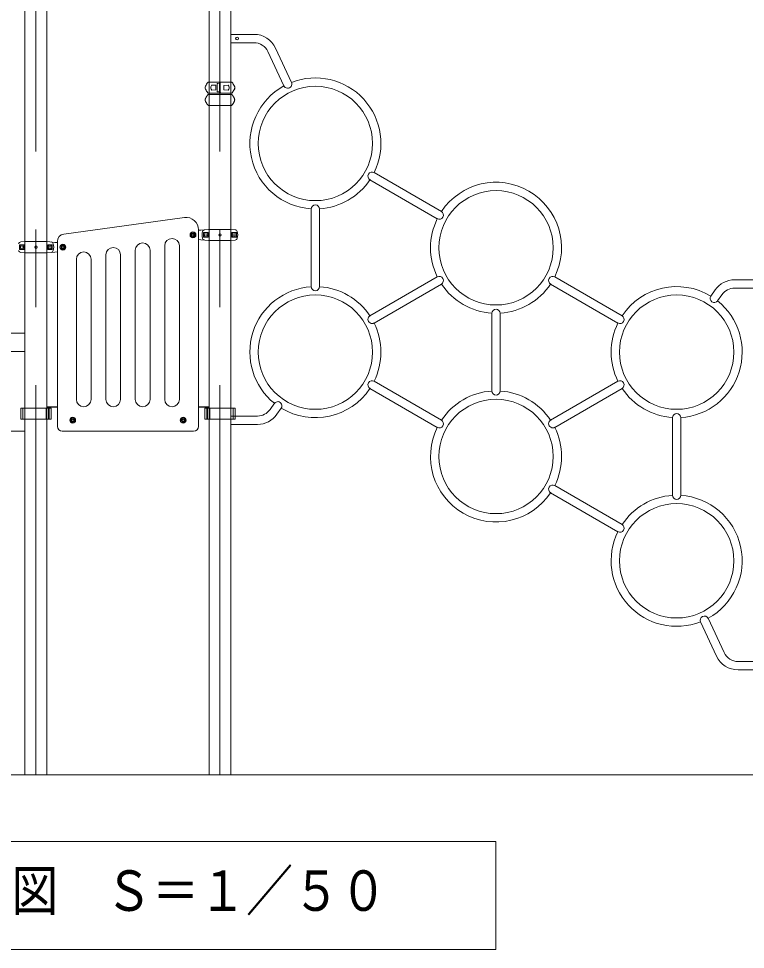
# Model space of a CAD drawing. Units: millimetres on the paper, scale 1:50. Extents: x 0 to 420, y -297 to 594.
# Drawn here: x 135.5 to 194.7, y 168.9 to 244.7 of the extents above; entities that cross this region are included whole.
import ezdxf
from ezdxf.enums import TextEntityAlignment as Align

# ---------------------------------------------------------------- set-up
doc = ezdxf.new("R2010")
doc.units = ezdxf.units.MM
for name, pattern in [('USER1', [50.8, 31.75, -6.35, 6.35, -6.35]), ('USER2', [63.5, 31.75, -6.35, 6.35, -6.35, 6.35, -6.35]), ('USER3', [19.05, 12.7, -6.35])]:
    doc.linetypes.add(name, pattern=pattern)
doc.layers.add('LY_1', color=7, linetype='Continuous', lineweight=9)
doc.styles.add('ＭＳ ゴシック', font='')
doc.styles.get('ＭＳ ゴシック').set_extended_font_data('MS Gothic')

msp = doc.modelspace()

# ---------------------------------------------------------------- linework, layer by layer
at = {"layer": 'LY_1', "linetype": 'USER1', "lineweight": 18}
for p, q in [((136.918, 183.119), (136.918, 255.119)), ((151.918, 183.119), (151.918, 255.119))]:
    msp.add_line(p, q, dxfattribs=at)
at = {"layer": 'LY_1'}
for p, q in [((136.027, 183.119), (136.027, 253.409)), ((137.809, 183.119), (137.809, 253.409)), ((151.027, 183.119), (151.027, 253.409)), ((152.809, 183.119), (152.809, 253.409)), ((152.809, 243.459), (154.689, 243.459)), ((152.809, 242.779), (154.689, 242.779)), ((157.135, 239.255), (155.831, 242.051)), ((157.751, 239.542), (156.447, 242.338)), ((150.998, 239.569), (151.848, 239.569)), ((151.594, 239.307), (151.253, 239.325)), ((151.594, 238.93), (151.253, 238.912)), ((151.594, 238.93), (151.594, 239.307)), ((151.703, 238.815), (151.703, 239.422)), ((151.867, 239.469), (151.741, 239.462)), ((151.888, 239.529), (151.888, 238.709)), ((151.948, 239.529), (151.948, 238.709)), ((152.84, 239.569), (151.988, 239.569)), ((152.241, 239.302), (152.582, 239.32)), ((152.241, 239.302), (152.241, 238.935)), ((152.241, 238.935), (152.582, 238.917)), ((153.052, 239.319), (153.058, 239.319)), ((153.052, 238.919), (153.058, 238.919)), ((150.996, 238.669), (151.848, 238.669)), ((151.867, 238.769), (151.741, 238.775)), ((152.838, 238.669), (151.988, 238.669)), ((164.481, 232.198), (169.973, 229.028)), ((164.141, 231.61), (169.633, 228.439)), ((159.355, 222.898), (159.355, 229.239)), ((160.035, 222.898), (160.035, 229.239)), ((139.187, 227.187), (149.033, 228.53)), ((150.168, 211.519), (150.168, 227.539)), ((150.368, 227.513), (150.168, 227.499)), ((150.998, 227.569), (150.368, 227.513)), ((152.838, 227.569), (150.997, 227.569)), ((152.838, 227.569), (153.153, 227.541)), ((149.718, 227.211), (149.638, 227.165)), ((149.638, 227.165), (149.638, 227.072)), ((149.718, 227.026), (149.638, 227.072)), ((149.798, 227.165), (149.718, 227.211)), ((149.798, 227.072), (149.718, 227.026)), ((149.798, 227.165), (149.798, 227.072)), ((150.368, 226.724), (150.168, 226.738)), ((135.998, 226.569), (135.682, 226.541)), ((135.998, 226.569), (137.838, 226.569)), ((137.838, 226.569), (138.468, 226.513)), ((138.468, 226.513), (138.668, 226.499)), ((138.668, 211.519), (138.668, 226.592)), ((139.118, 226.211), (139.038, 226.165)), ((139.038, 226.165), (139.038, 226.072)), ((139.118, 226.026), (139.038, 226.072)), ((139.198, 226.165), (139.118, 226.211)), ((139.198, 226.072), (139.118, 226.026)), ((139.198, 226.165), (139.198, 226.072)), ((147.418, 226.23), (147.418, 213.719)), ((148.618, 213.719), (148.618, 226.23)), ((150.998, 226.669), (150.368, 226.724)), ((152.838, 226.669), (150.997, 226.669)), ((152.838, 226.669), (153.153, 226.696)), ((135.998, 225.669), (135.682, 225.696)), ((135.998, 225.669), (137.838, 225.669)), ((137.838, 225.669), (138.468, 225.724)), ((138.468, 225.724), (138.668, 225.738)), ((142.618, 225.496), (142.618, 213.719)), ((143.818, 213.719), (143.818, 225.496)), ((145.018, 225.863), (145.018, 213.719)), ((146.218, 213.719), (146.218, 225.863)), ((140.218, 225.129), (140.218, 213.719)), ((141.418, 213.719), (141.418, 225.129)), ((164.141, 220.528), (169.633, 223.698)), ((164.481, 219.939), (169.973, 223.11)), ((184.355, 219.939), (178.863, 223.11)), ((184.695, 220.528), (179.203, 223.698)), ((196.027, 223.459), (193.859, 223.459)), ((191.918, 222.129), (192.27, 222.631)), ((192.475, 221.739), (192.827, 222.241)), ((196.027, 222.779), (193.859, 222.779)), ((174.078, 214.398), (174.078, 220.739)), ((174.758, 214.398), (174.758, 220.739)), ((136.027, 219.119), (134.538, 219.119)), ((136.027, 217.619), (134.538, 217.619)), ((164.141, 214.61), (169.633, 211.439)), ((164.481, 215.198), (169.973, 212.028)), ((184.355, 215.198), (178.863, 212.028)), ((184.695, 214.61), (179.203, 211.439)), ((137.809, 213.119), (138.668, 213.119)), ((151.027, 213.119), (150.168, 213.119)), ((156.36, 213.398), (156.008, 212.896)), ((135.682, 212.999), (135.682, 212.099)), ((138.154, 212.999), (135.682, 212.999)), ((135.848, 212.999), (135.848, 212.099)), ((137.752, 212.999), (137.752, 212.099)), ((137.809, 213.073), (138.668, 213.073)), ((137.94, 212.999), (137.94, 212.099)), ((137.999, 212.999), (137.999, 212.099)), ((138.154, 212.999), (138.154, 212.099)), ((151.027, 213.073), (150.168, 213.073)), ((150.682, 212.999), (150.682, 212.099)), ((150.682, 212.999), (153.154, 212.999)), ((150.837, 212.999), (150.837, 212.099)), ((150.896, 212.999), (150.896, 212.099)), ((151.083, 212.999), (151.083, 212.099)), ((152.809, 212.359), (154.976, 212.359)), ((152.988, 212.999), (152.988, 212.099)), ((153.154, 212.999), (153.154, 212.099)), ((156.917, 213.008), (156.565, 212.506)), ((138.154, 212.099), (135.682, 212.099)), ((139.838, 212.065), (139.918, 212.111)), ((139.838, 212.065), (139.838, 211.972)), ((139.838, 211.972), (139.918, 211.926)), ((139.918, 212.111), (139.998, 212.065)), ((139.918, 211.926), (139.998, 211.972)), ((139.998, 212.065), (139.998, 211.972)), ((148.838, 212.065), (148.918, 212.111)), ((148.838, 212.065), (148.838, 211.972)), ((148.838, 211.972), (148.918, 211.926)), ((148.918, 212.111), (148.998, 212.065)), ((148.918, 211.926), (148.998, 211.972)), ((148.998, 212.065), (148.998, 211.972)), ((150.682, 212.099), (153.154, 212.099)), ((152.809, 211.679), (154.976, 211.679)), ((188.8, 212.239), (188.8, 205.898)), ((189.48, 212.239), (189.48, 205.898)), ((136.027, 211.119), (134.538, 211.119)), ((149.768, 211.119), (139.068, 211.119)), ((184.695, 203.528), (179.203, 206.698)), ((184.355, 202.939), (178.863, 206.11)), ((191.701, 195.882), (193.004, 193.086)), ((191.084, 195.595), (192.388, 192.799)), ((196.027, 192.359), (194.146, 192.359)), ((196.027, 191.679), (194.146, 191.679)), ((67.24, 183.119), (224.749, 183.119))]:
    msp.add_line(p, q, dxfattribs=at)
at = {"layer": 'LY_1', "linetype": 'USER2', "lineweight": 18}
for p, q in [((152.84, 238.569), (150.998, 238.569)), ((152.838, 237.669), (150.996, 237.669))]:
    msp.add_line(p, q, dxfattribs=at)
at = {"layer": 'LY_1', "lineweight": 18}
for p, q in [((150.953, 227.303), (150.583, 227.303)), ((150.583, 226.934), (150.583, 227.303)), ((150.953, 226.934), (150.583, 226.934)), ((152.883, 227.303), (153.253, 227.303)), ((152.883, 226.934), (153.253, 226.934)), ((153.253, 226.934), (153.253, 227.303)), ((135.953, 226.303), (135.583, 226.303)), ((135.583, 225.934), (135.583, 226.303)), ((137.883, 226.303), (138.253, 226.303)), ((138.253, 225.934), (138.253, 226.303)), ((135.953, 225.934), (135.583, 225.934)), ((137.883, 225.934), (138.253, 225.934)), ((174.394, 177.709), (117.594, 177.709)), ((174.394, 168.909), (174.394, 177.709)), ((117.594, 168.909), (174.394, 168.909))]:
    msp.add_line(p, q, dxfattribs=at)
at = {"layer": 'LY_1'}
for centre, radius in [((153.318, 243.119), 0.12), ((159.695, 234.569), 4.66), ((174.418, 226.069), 4.66), ((149.718, 227.119), 0.21), ((139.118, 226.119), 0.21), ((159.695, 217.569), 4.66), ((189.14, 217.569), 4.66), ((174.418, 209.069), 4.66), ((139.918, 212.019), 0.21), ((148.918, 212.019), 0.21), ((189.14, 200.569), 4.66)]:
    msp.add_circle(centre, radius, dxfattribs=at)
at = {"layer": 'LY_1', "lineweight": 18}
for centre, radius in [((149.718, 227.119), 0.24), ((149.718, 227.119), 0.11), ((150.768, 227.119), 0.185), ((150.768, 227.119), 0.1), ((151.918, 227.119), 0.1), ((153.068, 227.119), 0.185), ((153.068, 227.119), 0.1), ((135.768, 226.119), 0.185), ((135.768, 226.119), 0.1), ((136.918, 226.119), 0.1), ((138.068, 226.119), 0.185), ((138.068, 226.119), 0.1), ((139.118, 226.119), 0.24), ((139.118, 226.119), 0.11), ((139.918, 212.019), 0.24), ((139.918, 212.019), 0.11), ((148.918, 212.019), 0.24), ((148.918, 212.019), 0.11)]:
    msp.add_circle(centre, radius, dxfattribs=at)
at = {"layer": 'LY_1', "linetype": 'USER3', "lineweight": 18}
for centre in [(149.718, 227.119), (139.118, 226.119), (139.918, 212.019), (148.918, 212.019)]:
    msp.add_circle(centre, 0.125, dxfattribs=at)
at = {"layer": 'LY_1'}
for centre, radius, start, end in [((154.689, 241.519), 1.94, 25, 90), ((154.689, 241.519), 1.26, 25, 90), ((159.695, 234.569), 5.34, 333.65051, 111.34949), ((151.018, 239.119), 0.3, 154.44159, 205.55841), ((152.01, 238.644), 1.4, 140.22094, 154.44159), ((152.01, 239.593), 1.4, 205.55841, 219.77906), ((150.996, 239.489), 0.08, 90, 140.22094), ((151.471, 239.119), 0.3, 154.44159, 205.55841), ((152.463, 238.644), 1.4, 151.38495, 154.44159), ((152.463, 239.593), 1.4, 205.55841, 208.61505), ((151.252, 239.305), 0.02, 87, 151.38495), ((151.252, 238.932), 0.02, 208.61505, 273), ((151.743, 239.422), 0.04, 93, 178.91585), ((151.848, 239.529), 0.04, 0, 90), ((151.868, 239.449), 0.02, 0, 93), ((151.988, 239.529), 0.04, 90, 180), ((152.584, 239.3), 0.02, 28.61505, 93), ((152.584, 238.937), 0.02, 267, 331.38495), ((151.372, 238.639), 1.4, 25.30055, 28.61505), ((151.372, 239.598), 1.4, 331.38495, 334.69945), ((152.387, 239.119), 0.278, 334.69945, 25.30055), ((152.84, 239.489), 0.08, 39.77906, 90), ((151.825, 238.644), 1.4, 25.55841, 39.77906), ((151.825, 239.593), 1.4, 320.22094, 334.44159), ((153.058, 239.299), 0.02, 36.8699, 90), ((153.058, 238.939), 0.02, 270, 323.1301), ((152.818, 239.119), 0.32, 323.1301, 36.8699), ((152.818, 239.119), 0.3, 334.44159, 25.55841), ((159.695, 234.569), 5.34, 118.65051, 266.34949), ((157.439, 239.408), 0.34, 205, 25), ((150.996, 238.749), 0.08, 219.77906, 270), ((151.743, 238.815), 0.04, 181.08415, 267), ((151.848, 238.709), 0.04, 270, 0), ((151.868, 238.789), 0.02, 267, 0), ((151.988, 238.709), 0.04, 180, 270), ((152.84, 238.749), 0.08, 270, 320.22094), ((164.32, 231.899), 0.34, 60, 240), ((159.695, 234.569), 5.34, 273.65051, 326.34949), ((174.418, 226.069), 5.34, 333.65051, 146.34948), ((159.695, 229.229), 0.34, 0, 180), ((169.793, 228.739), 0.34, 240, 60), ((149.168, 227.539), 1, 0, 97.46846), ((174.418, 226.069), 5.34, 153.65052, 206.34948), ((150.7, 227.342), 0.2, 95, 163.80375), ((153.136, 227.342), 0.2, 16.19625, 85), ((139.268, 226.592), 0.6, 97.46846, 180), ((148.018, 226.23), 0.6, 0, 180), ((151.468, 227.119), 1, 163.80375, 196.19625), ((150.7, 226.895), 0.2, 196.19625, 265), ((153.136, 226.895), 0.2, 275, 343.80375), ((152.368, 227.119), 1, 343.80375, 16.19625), ((135.7, 226.342), 0.2, 95, 163.80375), ((138.136, 226.342), 0.2, 16.19625, 85), ((137.368, 226.119), 1, 343.80375, 16.19625), ((143.218, 225.496), 0.6, 0, 180), ((145.618, 225.863), 0.6, 0, 180), ((135.7, 225.895), 0.2, 196.19625, 265), ((138.136, 225.895), 0.2, 275, 343.80375), ((140.818, 225.129), 0.6, 0, 180), ((169.793, 223.399), 0.34, 300, 120), ((179.042, 223.399), 0.34, 60, 240), ((174.418, 226.069), 5.34, 213.65052, 266.34949), ((174.418, 226.069), 5.34, 273.65051, 326.34949), ((193.859, 221.519), 1.94, 90, 145), ((159.695, 217.569), 5.34, 93.65051, 231.34948), ((159.695, 222.909), 0.34, 180, 0), ((159.695, 217.569), 5.34, 33.65051, 86.34949), ((189.14, 217.569), 5.34, 58.65051, 146.34948), ((193.859, 221.519), 1.26, 90, 145), ((189.14, 217.569), 5.34, 273.65051, 51.34949), ((192.203, 221.943), 0.34, 145, 325), ((174.418, 220.729), 0.34, 0, 180), ((164.32, 220.239), 0.34, 120, 300), ((159.695, 217.569), 5.34, 333.65051, 26.34949), ((189.14, 217.569), 5.34, 153.65052, 206.34948), ((184.516, 220.239), 0.34, 240, 60), ((159.695, 217.569), 5.34, 238.65052, 326.34949), ((164.32, 214.899), 0.34, 60, 240), ((184.516, 214.899), 0.34, 300, 120), ((189.14, 217.569), 5.34, 213.65052, 266.34949), ((174.418, 209.069), 5.34, 93.65051, 146.34948), ((174.418, 214.409), 0.34, 180, 0), ((174.418, 209.069), 5.34, 33.65051, 86.34949), ((140.818, 213.719), 0.6, 180, 0), ((143.218, 213.719), 0.6, 180, 0), ((145.618, 213.719), 0.6, 180, 0), ((148.018, 213.719), 0.6, 180, 0), ((156.632, 213.194), 0.34, 325, 145), ((154.976, 213.619), 1.26, 270, 325), ((154.976, 213.619), 1.94, 270, 325), ((189.14, 212.229), 0.34, 0, 180), ((169.793, 211.739), 0.34, 240, 60), ((179.042, 211.739), 0.34, 120, 300), ((139.068, 211.519), 0.4, 180, 270), ((149.768, 211.519), 0.4, 270, 0), ((174.418, 209.069), 5.34, 153.65052, 326.34949), ((174.418, 209.069), 5.34, 333.65051, 26.34949), ((179.042, 206.399), 0.34, 60, 240), ((189.14, 200.569), 5.34, 93.65051, 146.34948), ((189.14, 205.909), 0.34, 180, 0), ((189.14, 200.569), 5.34, 298.65051, 86.34949), ((184.516, 203.239), 0.34, 240, 60), ((189.14, 200.569), 5.34, 153.65052, 291.34949), ((191.397, 195.729), 0.34, 25, 205), ((194.146, 193.619), 1.94, 205, 270), ((194.146, 193.619), 1.26, 205, 270)]:
    msp.add_arc(centre, radius, start, end, dxfattribs=at)
at = {"layer": 'LY_1', "linetype": 'USER2', "lineweight": 18}
for centre, radius, start, end in [((151.018, 238.119), 0.3, 154.44159, 205.55841), ((152.01, 237.644), 1.4, 140.22094, 154.44159), ((150.996, 238.489), 0.08, 90, 140.22094), ((152.84, 238.489), 0.08, 39.77906, 90), ((151.825, 237.644), 1.4, 25.55841, 39.77906), ((152.818, 238.119), 0.3, 334.44159, 25.55841), ((152.01, 238.593), 1.4, 205.55841, 219.77906), ((150.996, 237.749), 0.08, 219.77906, 270), ((152.84, 237.749), 0.08, 270, 320.22094), ((151.825, 238.593), 1.4, 320.22094, 334.44159)]:
    msp.add_arc(centre, radius, start, end, dxfattribs=at)
at = {"layer": 'LY_1', "lineweight": 18}
for centre, start, end in [((148.392, 227.119), 355.87048, 4.12952), ((155.443, 227.119), 175.87048, 184.12952), ((133.392, 226.119), 355.87048, 4.12952), ((140.443, 226.119), 175.87048, 184.12952)]:
    msp.add_arc(centre, 2.567, start, end, dxfattribs=at)

# ---------------------------------------------------------------- texts
at = {"layer": 'LY_1', "style": 'ＭＳ ゴシック', "width": 0.85}
msp.add_text('Ｃ視立面図\u3000Ｓ＝１／５０', height=3.299, dxfattribs=at).set_placement((119.619, 171.059), align=Align.BOTTOM_LEFT)

doc.saveas('drawing.dxf')
